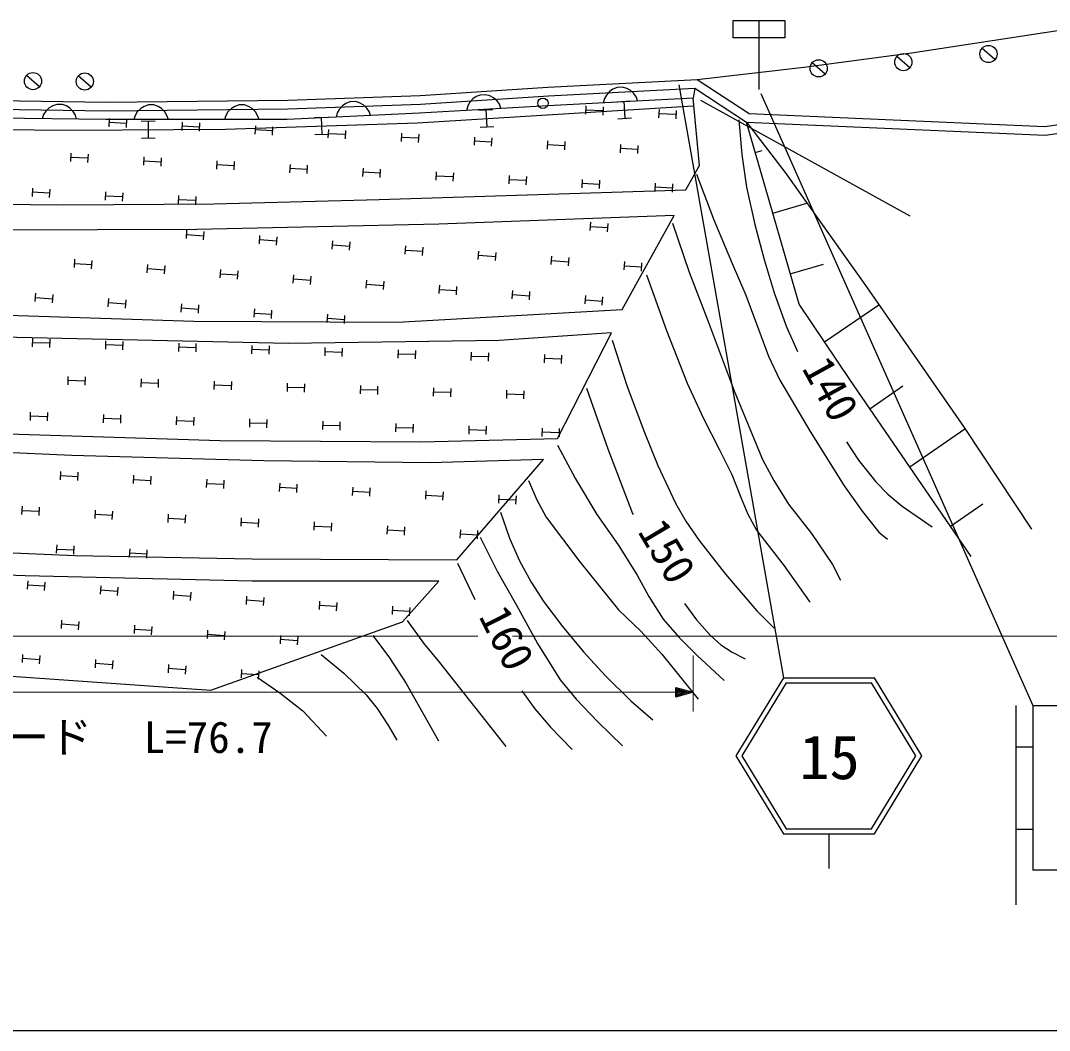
# Model space of a CAD drawing. Units: millimetres, scale not verified. Extents: x 40000 to 680000, y 20000 to 380000.
# Drawn here: x 100494 to 160158, y 205000 to 263565 of the extents above; entities that cross this region are included whole.
import ezdxf
from ezdxf.enums import TextEntityAlignment as Align

# ---------------------------------------------------------------- set-up
doc = ezdxf.new("R2010")
doc.units = ezdxf.units.MM
doc.header["$LTSCALE"] = 1000
for name, color, linetype, lineweight in [('M-BGD', 7, 'Continuous', 25), ('M-STR-HTXT', 7, 'Continuous', 13), ('M-STR-STRC', 7, 'Continuous', 25), ('M-TTL-BAND', 7, 'Continuous', 25)]:
    doc.layers.add(name, color=color, linetype=linetype, lineweight=lineweight)
doc.styles.add('ＭＳ ゴシック', font='')
doc.styles.get('ＭＳ ゴシック').set_extended_font_data('MS Gothic')

msp = doc.modelspace()

# ---------------------------------------------------------------- linework, layer by layer
at = {"layer": 'M-BGD'}
for p, q in [((152154, 261686), (161831, 263182)), ((156999, 261305), (156247, 261956)), ((145912, 260856), (152154, 261686)), ((152066, 260830), (151313, 261481)), ((139740, 260150), (145912, 260856)), ((147153, 260466), (146401, 261117)), ((159887, 257421), (183061, 260753)), ((101588, 259731), (100836, 260382)), ((104595, 259707), (103842, 260357)), ((131075, 259706), (139740, 260150)), ((139740, 260150), (142748, 258175)), ((159911, 256916), (183061, 260245)), ((123663, 259216), (131075, 259706)), ((131104, 259204), (139603, 259640)), ((131104, 259204), (139603, 259640)), ((134847, 259589), (134653, 259459)), ((135082, 259682), (134847, 259589)), ((135402, 259698), (135082, 259682)), ((135646, 259630), (135402, 259698)), ((135851, 259520), (135646, 259630)), ((139603, 259640), (139496, 259063)), ((139603, 259640), (142589, 257679)), ((94633, 258999), (105501, 258835)), ((105501, 258835), (115990, 258944)), ((115990, 258944), (123663, 259216)), ((123688, 258714), (131104, 259204)), ((123688, 258714), (131104, 259204)), ((126718, 259021), (126530, 258809)), ((126911, 259153), (126718, 259021)), ((127146, 259248), (126911, 259153)), ((127465, 259266), (127146, 259248)), ((127709, 259200), (127465, 259266)), ((127916, 259091), (127709, 259200)), ((128127, 258902), (127916, 259091)), ((139496, 259063), (131074, 258630)), ((139496, 259063), (131074, 258630)), ((134354, 259040), (134286, 258795)), ((134464, 259247), (134354, 259040)), ((134653, 259459), (134464, 259247)), ((136061, 259329), (135851, 259520)), ((136191, 259135), (136061, 259329)), ((136283, 258898), (136191, 259135)), ((139865, 255166), (139496, 259063)), ((139924, 258950), (152069, 252242)), ((94620, 258496), (105500, 258332)), ((94620, 258496), (105500, 258332)), ((102155, 258507), (101952, 258308)), ((102356, 258626), (102155, 258507)), ((102597, 258703), (102356, 258626)), ((102917, 258700), (102597, 258703)), ((103156, 258617), (102917, 258700)), ((103354, 258493), (103156, 258617)), ((103552, 258290), (103354, 258493)), ((105500, 258332), (116002, 258441)), ((105500, 258332), (116002, 258441)), ((107465, 258470), (107265, 258268)), ((107665, 258590), (107465, 258470)), ((107905, 258671), (107665, 258590)), ((108225, 258671), (107905, 258671)), ((108465, 258590), (108225, 258671)), ((108665, 258470), (108465, 258590)), ((108865, 258268), (108665, 258470)), ((112722, 258470), (112522, 258268)), ((112922, 258590), (112722, 258470)), ((113162, 258671), (112922, 258590)), ((113482, 258671), (113162, 258671)), ((113721, 258590), (113482, 258671)), ((113921, 258470), (113721, 258590)), ((114121, 258268), (113921, 258470)), ((116002, 258441), (123688, 258714)), ((116002, 258441), (123688, 258714)), ((118972, 258415), (118862, 258208)), ((119162, 258625), (118972, 258415)), ((119356, 258756), (119162, 258625)), ((119592, 258848), (119356, 258756)), ((119912, 258863), (119592, 258848)), ((120155, 258794), (119912, 258863)), ((120361, 258683), (120155, 258794)), ((120570, 258492), (120361, 258683)), ((120700, 258297), (120570, 258492)), ((123512, 257640), (139496, 258630)), ((131074, 258630), (123635, 258197)), ((131074, 258630), (123635, 258197)), ((126422, 258601), (126356, 258355)), ((126530, 258809), (126422, 258601)), ((127078, 258365), (127876, 258414)), ((127477, 258390), (127538, 257385)), ((128259, 258708), (128127, 258902)), ((128352, 258471), (128259, 258708)), ((133282, 258620), (133257, 258137)), ((134268, 258327), (133269, 258378)), ((134280, 258569), (134256, 258086)), ((135070, 258860), (135869, 258909)), ((135469, 258884), (135531, 257880)), ((137518, 258403), (137494, 257921)), ((138517, 258352), (138492, 257870)), ((105437, 257826), (94678, 257949)), ((105437, 257826), (94678, 257949)), ((101830, 258109), (101747, 257868)), ((101952, 258308), (101830, 258109)), ((103670, 258087), (103552, 258290)), ((103747, 257845), (103670, 258087)), ((115950, 257826), (105437, 257826)), ((115950, 257826), (105437, 257826)), ((105636, 257894), (105611, 257411)), ((106634, 257843), (106610, 257360)), ((107145, 258067), (107065, 257826)), ((107265, 258268), (107145, 258067)), ((108985, 258067), (108865, 258268)), ((109065, 257826), (108985, 258067)), ((112402, 258067), (112322, 257826)), ((112522, 258268), (112402, 258067)), ((114241, 258067), (114121, 258268)), ((114321, 257826), (114241, 258067)), ((123635, 258197), (115950, 257826)), ((123635, 258197), (115950, 257826)), ((117532, 257944), (118331, 257971)), ((117931, 257957), (117964, 256952)), ((118862, 258208), (118793, 257963)), ((120791, 258059), (120700, 258297)), ((135930, 257905), (135132, 257856)), ((138505, 258111), (137506, 258162)), ((142149, 257802), (142328, 255796)), ((142748, 258175), (159887, 257421)), ((92957, 257331), (103408, 257207)), ((103408, 257207), (112384, 257269)), ((106622, 257602), (105624, 257652)), ((107493, 257738), (108293, 257744)), ((107893, 257741), (107899, 256735)), ((109872, 257677), (109848, 257195)), ((110859, 257385), (109860, 257436)), ((110871, 257626), (110847, 257144)), ((112384, 257269), (123512, 257640)), ((114109, 257461), (114085, 256979)), ((115096, 257169), (114097, 257220)), ((115108, 257410), (115083, 256928)), ((118346, 257245), (118321, 256763)), ((119344, 257194), (119320, 256712)), ((127938, 257410), (127139, 257361)), ((142589, 257679), (159911, 256916)), ((145641, 247125), (142589, 257679)), ((142589, 257679), (144825, 254745)), ((108299, 256738), (107499, 256732)), ((118364, 256965), (117565, 256938)), ((119332, 256953), (118334, 257004)), ((122582, 257029), (122558, 256546)), ((123569, 256737), (122570, 256788)), ((123581, 256978), (123557, 256495)), ((126819, 256812), (126795, 256330)), ((127806, 256520), (126807, 256571)), ((127818, 256762), (127793, 256279)), ((131056, 256596), (131031, 256114)), ((132042, 256304), (131044, 256355)), ((132054, 256545), (132030, 256063)), ((135292, 256380), (135268, 255898)), ((136279, 256088), (135280, 256139)), ((136291, 256329), (136267, 255847)), ((143098, 255920), (143506, 256039)), ((103410, 255870), (103386, 255388)), ((104396, 255578), (103398, 255629)), ((104409, 255819), (104384, 255337)), ((107647, 255654), (107622, 255172)), ((108633, 255362), (107635, 255413)), ((108645, 255603), (108621, 255121)), ((111883, 255438), (111859, 254956)), ((112882, 255387), (112858, 254905)), ((142328, 255796), (142597, 253906)), ((112870, 255146), (111871, 255197)), ((116120, 255222), (116096, 254739)), ((117106, 254930), (116108, 254980)), ((117119, 255171), (117094, 254688)), ((120357, 255005), (120332, 254523)), ((121343, 254713), (120344, 254764)), ((121355, 254954), (121331, 254472)), ((124593, 254789), (124569, 254307)), ((139066, 253743), (139865, 255166)), ((125580, 254497), (124581, 254548)), ((125592, 254738), (125568, 254256)), ((128830, 254573), (128806, 254091)), ((129816, 254281), (128818, 254332)), ((129829, 254522), (129804, 254040)), ((133067, 254357), (133042, 253874)), ((134065, 254306), (134041, 253823)), ((139700, 254653), (140692, 252018)), ((144825, 254745), (149541, 248129)), ((101184, 253847), (101160, 253365)), ((102171, 253555), (101172, 253606)), ((102183, 253796), (102158, 253314)), ((105421, 253631), (105397, 253149)), ((106419, 253580), (106395, 253098)), ((121298, 253186), (139066, 253743)), ((134053, 254065), (133054, 254116)), ((137303, 254140), (137279, 253658)), ((138290, 253848), (137291, 253899)), ((138302, 254090), (138278, 253607)), ((142597, 253906), (143069, 251744)), ((92096, 253001), (102978, 252877)), ((106407, 253339), (105409, 253390)), ((109658, 253415), (109633, 252932)), ((110644, 253122), (109645, 253173)), ((110656, 253364), (110632, 252881)), ((111708, 252939), (121298, 253186)), ((144115, 252402), (146084, 252978)), ((102978, 252877), (111708, 252939)), ((138390, 252258), (124741, 251763)), ((133533, 251389), (133567, 251871)), ((134530, 251318), (134564, 251800)), ((135377, 246815), (138390, 252258)), ((138295, 251825), (139273, 248971)), ((140692, 252018), (141757, 249485)), ((110724, 251454), (97137, 251392)), ((110110, 250921), (110144, 251403)), ((124741, 251763), (110724, 251454)), ((111107, 250850), (111141, 251331)), ((133550, 251630), (134547, 251559)), ((143069, 251744), (143619, 249703)), ((110127, 251162), (111124, 251091)), ((114341, 250619), (114375, 251101)), ((114358, 250860), (115356, 250789)), ((115339, 250548), (115373, 251030)), ((118573, 250317), (118607, 250799)), ((119570, 250246), (119604, 250728)), ((118590, 250558), (119587, 250487)), ((122804, 250015), (122838, 250497)), ((122821, 250256), (123819, 250185)), ((123802, 249944), (123836, 250426)), ((127036, 249713), (127070, 250195)), ((128033, 249642), (128067, 250124)), ((103612, 249245), (103646, 249727)), ((103629, 249486), (104627, 249415)), ((104610, 249174), (104644, 249656)), ((107844, 248943), (107878, 249425)), ((127053, 249954), (128050, 249883)), ((131267, 249411), (131301, 249893)), ((131284, 249652), (132282, 249581)), ((132265, 249340), (132298, 249822)), ((135499, 249109), (135533, 249591)), ((136496, 249038), (136530, 249520)), ((141757, 249485), (142545, 247635)), ((143619, 249703), (144204, 247776)), ((145132, 248884), (147053, 249446)), ((107861, 249184), (108858, 249113)), ((108841, 248872), (108875, 249354)), ((112075, 248641), (112109, 249123)), ((112092, 248882), (113090, 248811)), ((113073, 248570), (113107, 249052)), ((116307, 248339), (116341, 248821)), ((135516, 249350), (136513, 249279)), ((136798, 248813), (137952, 245596)), ((139273, 248971), (140365, 246113)), ((116324, 248580), (117321, 248509)), ((117304, 248268), (117338, 248750)), ((120538, 248037), (120572, 248519)), ((120555, 248278), (121553, 248207)), ((121536, 247966), (121570, 248448)), ((124770, 247735), (124804, 248217)), ((101347, 247267), (101381, 247749)), ((102344, 247196), (102378, 247678)), ((124787, 247976), (125784, 247905)), ((125767, 247664), (125801, 248146)), ((129001, 247433), (129035, 247915)), ((129018, 247674), (130016, 247603)), ((129999, 247362), (130033, 247844)), ((133233, 247131), (133267, 247613)), ((142545, 247635), (143299, 245601)), ((144204, 247776), (144915, 245802)), ((149541, 248129), (155209, 239962)), ((101364, 247508), (102361, 247437)), ((105578, 246965), (105612, 247447)), ((105595, 247206), (106593, 247135)), ((106576, 246894), (106609, 247376)), ((109810, 246663), (109844, 247145)), ((110807, 246592), (110841, 247074)), ((133250, 247372), (134247, 247301)), ((134230, 247060), (134264, 247542)), ((148588, 242745), (145641, 247125)), ((147115, 244935), (150267, 247082)), ((96953, 246567), (110540, 246134)), ((109827, 246904), (110824, 246833)), ((114041, 246361), (114075, 246843)), ((114058, 246602), (115055, 246531)), ((115039, 246290), (115072, 246772)), ((118273, 246059), (118307, 246541)), ((119270, 245988), (119304, 246470)), ((122344, 246072), (135377, 246815)), ((110540, 246134), (122344, 246072)), ((118290, 246300), (119287, 246229)), ((140365, 246113), (141883, 242088)), ((134762, 245454), (128246, 245021)), ((131627, 239330), (134762, 245454)), ((137952, 245596), (139157, 242533)), ((143299, 245601), (143873, 244099)), ((144915, 245802), (145547, 244374)), ((116011, 244835), (99412, 245206)), ((101187, 245125), (101172, 244643)), ((102179, 244853), (101180, 244884)), ((102187, 245094), (102172, 244612)), ((105427, 244993), (105412, 244510)), ((106419, 244721), (105420, 244752)), ((106427, 244962), (106412, 244479)), ((109667, 244861), (109652, 244378)), ((110667, 244830), (110652, 244347)), ((113907, 244729), (113893, 244246)), ((114907, 244697), (114892, 244215)), ((128246, 245021), (116011, 244835)), ((134803, 245026), (135679, 242350)), ((110659, 244588), (109660, 244620)), ((114899, 244456), (113900, 244487)), ((118147, 244596), (118133, 244114)), ((119139, 244324), (118140, 244355)), ((119147, 244565), (119132, 244082)), ((122388, 244464), (122373, 243981)), ((123379, 244191), (122380, 244223)), ((123387, 244433), (123372, 243950)), ((126628, 244332), (126613, 243849)), ((127620, 244059), (126620, 244090)), ((127627, 244301), (127612, 243818)), ((130868, 244199), (130853, 243717)), ((131867, 244168), (131852, 243686)), ((143873, 244099), (144499, 242756)), ((131860, 243927), (130860, 243958)), ((103241, 242926), (103227, 242443)), ((104241, 242895), (104226, 242412)), ((104233, 242654), (103234, 242685)), ((107482, 242794), (107467, 242311)), ((108474, 242521), (107474, 242553)), ((108481, 242763), (108466, 242280)), ((111722, 242662), (111707, 242179)), ((112714, 242389), (111714, 242420)), ((112721, 242630), (112706, 242148)), ((115962, 242529), (115947, 242047)), ((116954, 242257), (115954, 242288)), ((116961, 242498), (116946, 242015)), ((120202, 242397), (120187, 241914)), ((121201, 242366), (121186, 241883)), ((124442, 242265), (124427, 241782)), ((125441, 242234), (125426, 241751)), ((133307, 242243), (134542, 238735)), ((135679, 242350), (136669, 239672)), ((139157, 242533), (140079, 240524)), ((144499, 242756), (146276, 239734)), ((153214, 235992), (148588, 242745)), ((149745, 241057), (151650, 242378)), ((121194, 242125), (120194, 242156)), ((125434, 241992), (124434, 242023)), ((128682, 242132), (128667, 241650)), ((129674, 241860), (128674, 241891)), ((129681, 242101), (129666, 241619)), ((141883, 242088), (143515, 238115)), ((101056, 240859), (101041, 240377)), ((102048, 240587), (101048, 240618)), ((102055, 240828), (102040, 240345)), ((105296, 240727), (105281, 240244)), ((106288, 240454), (105288, 240486)), ((106295, 240696), (106280, 240213)), ((109536, 240595), (109521, 240112)), ((110535, 240563), (110520, 240081)), ((113776, 240462), (113761, 239980)), ((140079, 240524), (141032, 238680)), ((110528, 240322), (109528, 240353)), ((114768, 240190), (113768, 240221)), ((114775, 240431), (114760, 239948)), ((118016, 240330), (118001, 239847)), ((119008, 240058), (118009, 240089)), ((119015, 240299), (119001, 239816)), ((122256, 240198), (122241, 239715)), ((123248, 239925), (122249, 239956)), ((123255, 240167), (123241, 239684)), ((126496, 240065), (126481, 239583)), ((127496, 240034), (127481, 239552)), ((130736, 239933), (130721, 239450)), ((131736, 239902), (131721, 239419)), ((152057, 237680), (155252, 239896)), ((155209, 239962), (159109, 234076)), ((96215, 239701), (112077, 239206)), ((123696, 239144), (131627, 239330)), ((127488, 239793), (126489, 239824)), ((131728, 239661), (130729, 239692)), ((136669, 239672), (137455, 237766)), ((146276, 239734), (148247, 236591)), ((103470, 238348), (91727, 238843)), ((112077, 239206), (123696, 239144)), ((131629, 238943), (132678, 236988)), ((134542, 238735), (135989, 234984)), ((141032, 238680), (141739, 237235)), ((148384, 239137), (149091, 238079)), ((114597, 238039), (103470, 238348)), ((130828, 238101), (124249, 237915)), ((125786, 232286), (130828, 238101)), ((143515, 238115), (144172, 236889)), ((149091, 238079), (150088, 236811)), ((124249, 237915), (114597, 238039)), ((137455, 237766), (138480, 235577)), ((102808, 236938), (102833, 237420)), ((102821, 237179), (103819, 237126)), ((103806, 236885), (103832, 237367)), ((107044, 236711), (107069, 237193)), ((107057, 236952), (108055, 236898)), ((108042, 236657), (108068, 237140)), ((111280, 236484), (111306, 236966)), ((112278, 236430), (112304, 236912)), ((129951, 236890), (130424, 235776)), ((132678, 236988), (133915, 234918)), ((141739, 237235), (142290, 235872)), ((144172, 236889), (145031, 235529)), ((111293, 236725), (112291, 236671)), ((115516, 236256), (115542, 236738)), ((115529, 236497), (116527, 236444)), ((116515, 236203), (116540, 236685)), ((119752, 236029), (119778, 236511)), ((119765, 236270), (120763, 236216)), ((120751, 235975), (120776, 236458)), ((123988, 235802), (124014, 236284)), ((148247, 236591), (149290, 235114)), ((150088, 236811), (150784, 236091)), ((124001, 236043), (124999, 235989)), ((124987, 235748), (125012, 236230)), ((128224, 235574), (128250, 236057)), ((128237, 235815), (129236, 235762)), ((129223, 235521), (129248, 236003)), ((130424, 235776), (130976, 234770)), ((142290, 235872), (142670, 234941)), ((150784, 236091), (151610, 235395)), ((155617, 232479), (153214, 235992)), ((100577, 234921), (100602, 235403)), ((100590, 235162), (101588, 235108)), ((101575, 234867), (101601, 235349)), ((104813, 234693), (104838, 235176)), ((105811, 234640), (105837, 235122)), ((138480, 235577), (139073, 234530)), ((145031, 235529), (146355, 233821)), ((149290, 235114), (150266, 233893)), ((151610, 235395), (153350, 234213)), ((154415, 234236), (156302, 235542)), ((104826, 234935), (105824, 234881)), ((109049, 234466), (109075, 234948)), ((109062, 234707), (110060, 234654)), ((110047, 234413), (110073, 234895)), ((113285, 234239), (113311, 234721)), ((113298, 234480), (114296, 234426)), ((114284, 234185), (114309, 234667)), ((117521, 234011), (117547, 234494)), ((128319, 235065), (128850, 233547)), ((130976, 234770), (132928, 232183)), ((133915, 234918), (135143, 233161)), ((135989, 234984), (136017, 234923)), ((139073, 234530), (139837, 233403)), ((142670, 234941), (143170, 234008)), ((117534, 234253), (118532, 234199)), ((118520, 233958), (118545, 234440)), ((121757, 233784), (121783, 234266)), ((121770, 234025), (122768, 233972)), ((122756, 233731), (122781, 234213)), ((125993, 233557), (126019, 234039)), ((126992, 233503), (127017, 233985)), ((143170, 234008), (144772, 231942)), ((150266, 233893), (150765, 233483)), ((126006, 233798), (127005, 233744)), ((127140, 233605), (128138, 231633)), ((128850, 233547), (129432, 232226)), ((139837, 233403), (141369, 231456)), ((146355, 233821), (147587, 232015)), ((89637, 233152), (103654, 232534)), ((102582, 232676), (102607, 233158)), ((102595, 232917), (103593, 232864)), ((103580, 232622), (103606, 233105)), ((106818, 232449), (106844, 232931)), ((106831, 232690), (107829, 232636)), ((107816, 232395), (107842, 232877)), ((135143, 233161), (136247, 231402)), ((103654, 232534), (113921, 232348)), ((113921, 232348), (125786, 232286)), ((125825, 232099), (126845, 229997)), ((129432, 232226), (130107, 230989)), ((132928, 232183), (135176, 229387)), ((100764, 231358), (91604, 231668)), ((128138, 231633), (129258, 229659)), ((144772, 231942), (146232, 229897)), ((147587, 232015), (148044, 231110)), ((113921, 231049), (100764, 231358)), ((100907, 231068), (100874, 230587)), ((101904, 230999), (101871, 230517)), ((124741, 231049), (113921, 231049)), ((122651, 228698), (124741, 231049)), ((130107, 230989), (130832, 229865)), ((136247, 231402), (136918, 230162)), ((141369, 231456), (143192, 229331)), ((101888, 230758), (100890, 230827)), ((105139, 230774), (105106, 230292)), ((106120, 230464), (105122, 230533)), ((106136, 230704), (106103, 230223)), ((109371, 230479), (109338, 229998)), ((110368, 230410), (110335, 229928)), ((110352, 230169), (109354, 230238)), ((113603, 230185), (113570, 229703)), ((114584, 229875), (113586, 229944)), ((114600, 230116), (114567, 229634)), ((117835, 229890), (117802, 229409)), ((118832, 229821), (118799, 229339)), ((130832, 229865), (131916, 228419)), ((136918, 230162), (137760, 228856)), ((138994, 229764), (139688, 228806)), ((146232, 229897), (146276, 229833)), ((118816, 229580), (117818, 229650)), ((122067, 229596), (122034, 229114)), ((123048, 229286), (122050, 229355)), ((123064, 229527), (123031, 229045)), ((129258, 229659), (130474, 227432)), ((135176, 229387), (136478, 228135)), ((143192, 229331), (144190, 228327)), ((102877, 228792), (102843, 228310)), ((103857, 228482), (102860, 228551)), ((103874, 228723), (103841, 228241)), ((111523, 224739), (122651, 228698)), ((122922, 228769), (123857, 227462)), ((137760, 228856), (138678, 227792)), ((139688, 228806), (140494, 227898)), ((107109, 228498), (107075, 228016)), ((108089, 228187), (107092, 228257)), ((108106, 228428), (108073, 227946)), ((111341, 228203), (111307, 227721)), ((112321, 227893), (111324, 227962)), ((112338, 228134), (112305, 227652)), ((131916, 228419), (133148, 226961)), ((136478, 228135), (137686, 226818)), ((115573, 227909), (115539, 227427)), ((116553, 227598), (115556, 227668)), ((116570, 227839), (116537, 227357)), ((120927, 227902), (121889, 226615)), ((123857, 227462), (124781, 226338)), ((130474, 227432), (131777, 225332)), ((138678, 227792), (139726, 226752)), ((140494, 227898), (141100, 227370)), ((141100, 227370), (141765, 226934)), ((100614, 226810), (100581, 226328)), ((101612, 226741), (101579, 226259)), ((117924, 226807), (119239, 225712)), ((133148, 226961), (134398, 225591)), ((137686, 226818), (139791, 224206)), ((139726, 226752), (141288, 225301)), ((141765, 226934), (142512, 226548)), ((101595, 226500), (100598, 226569)), ((104846, 226516), (104813, 226034)), ((105827, 226205), (104830, 226275)), ((105844, 226446), (105811, 225965)), ((109078, 226221), (109045, 225739)), ((110076, 226152), (110043, 225670)), ((121889, 226615), (122862, 225120)), ((124781, 226338), (128636, 221469)), ((99965, 225544), (111523, 224739)), ((110059, 225911), (109062, 225980)), ((113310, 225927), (113277, 225445)), ((114291, 225617), (113294, 225686)), ((114308, 225857), (114275, 225376)), ((119239, 225712), (120544, 224463)), ((134398, 225591), (135891, 224115)), ((114205, 225484), (115531, 224582)), ((122862, 225120), (124736, 221788)), ((131777, 225332), (132717, 224206)), ((115531, 224582), (116870, 223532)), ((120544, 224463), (121181, 223666)), ((129563, 224694), (130314, 223659)), ((138496, 224329), (138496, 224892)), ((138496, 224892), (139496, 224610)), ((139496, 224610), (138496, 224329)), ((138536, 224409), (138536, 224812)), ((138536, 224812), (139216, 224610)), ((139216, 224610), (138536, 224409)), ((138576, 224490), (138576, 224731)), ((138576, 224731), (139056, 224610)), ((139056, 224610), (138576, 224490)), ((138616, 224570), (138616, 224651)), ((138616, 224651), (138816, 224610)), ((138816, 224610), (138616, 224570)), ((132717, 224206), (133965, 222900)), ((135891, 224115), (137161, 223020)), ((116870, 223532), (118241, 222062)), ((121181, 223666), (121839, 222655)), ((130314, 223659), (131228, 222595)), ((121839, 222655), (122322, 221834)), ((131228, 222595), (132490, 221286)), ((133965, 222900), (135393, 221514))]:
    msp.add_line(p, q, dxfattribs=at)
for centre in [(156623, 261630), (151689, 261156), (146777, 260792), (101212, 260056), (104218, 260032)]:
    msp.add_circle(centre, 498, dxfattribs=at)
msp.add_ellipse((130789, 258768), major_axis=(0, -302), ratio=0.993862, dxfattribs=at)
at = {"layer": 'M-STR-HTXT'}
for p, q in [((68712, 227864), (127002, 227864)), ((129020, 227864), (226152, 227864)), ((139496, 223493), (139496, 226738)), ((68656, 224610), (139496, 224610))]:
    msp.add_line(p, q, dxfattribs=at)
at = {"layer": 'M-STR-STRC'}
for p, q in [((143315, 263565), (143315, 259575)), ((138673, 259845), (144733, 225451)), ((143419, 259332), (159201, 223843)), ((144733, 225451), (141970, 220924)), ((144901, 225149), (142322, 220924)), ((144733, 225451), (150005, 225451)), ((144901, 225149), (149837, 225149)), ((152416, 220924), (149837, 225149)), ((152768, 220924), (150005, 225451)), ((158201, 223843), (158201, 212274)), ((159201, 223843), (174199, 223843)), ((159201, 223843), (159201, 214286)), ((158201, 221454), (159201, 221454)), ((141970, 220924), (144733, 216396)), ((142322, 220924), (144901, 216698)), ((149837, 216698), (152416, 220924)), ((150005, 216396), (152768, 220924)), ((144901, 216698), (149837, 216698)), ((158201, 216675), (159201, 216675)), ((144733, 216396), (150005, 216396)), ((147369, 216396), (147369, 214384)), ((174199, 214286), (159201, 214286))]:
    msp.add_line(p, q, dxfattribs=at)
msp.add_lwpolyline([(141815, 263565), (144815, 263565), (144815, 262565), (141815, 262565)], close=True, dxfattribs=at)
at = {"layer": 'M-TTL-BAND'}
msp.add_line((40000, 205000), (579000, 205000), dxfattribs=at)

# ---------------------------------------------------------------- texts
at = {"layer": 'M-BGD', "style": 'ＭＳ ゴシック'}
for s, rotation, p in [('140', 298.9, (145293, 243133)), ('150', 300.9, (135775, 233647)), ('160', 296.9, (126545, 228765))]:
    msp.add_text(s, height=1833, rotation=rotation, dxfattribs=at).set_placement(p, align=Align.BOTTOM_LEFT)
at = {"layer": 'M-STR-HTXT', "style": 'ＭＳ ゴシック'}
for s, p in [('ストンガード', (89640, 220542)), ('L=76.7', (107635, 220542))]:
    msp.add_text(s, height=1833, dxfattribs=at).set_placement(p, align=Align.BOTTOM_LEFT)
at = {"layer": 'M-STR-STRC', "style": 'ＭＳ ゴシック'}
msp.add_text('15', height=2566, dxfattribs=at).set_placement((145665, 218802), align=Align.BOTTOM_LEFT)

doc.saveas('drawing.dxf')
